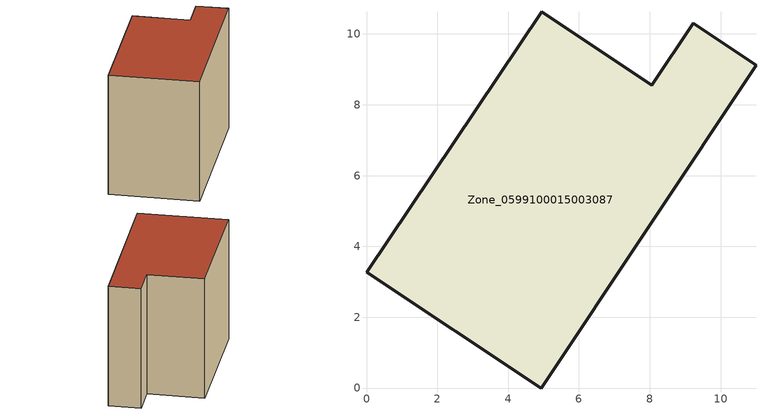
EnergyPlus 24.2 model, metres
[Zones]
Zone_0599100015003087
 floor ground (C_G): 4.93,0 0,3.27 4.94,10.62 8.06,8.55 9.23,10.3 11,9.12 z0.82
 wall outside (C_F): 0,3.27 4.93,0 11,9.12 9.23,10.3 8.06,8.55 4.94,10.62 0,3.27 z0.82:9.23
 roof outside (C_R): 4.94,10.62 0,3.27 4.93,0 11,9.12 9.23,10.3 8.06,8.55 z9.23
[BUILDING]
Pand.0599100015003087: North Axis=0; Terrain=City; Loads Convergence Tolerance Value=0.04; Temperature Convergence Tolerance Value=0.4; Solar Distribution=FullExterior; Maximum Number of Warmup Days=25; Minimum Number of Warmup Days=1
[Site:Location]
Rotterdam.The.Hague.AP_ZH_NLD Design_Conditions: Latitude=51.96; Longitude=4.45; Time Zone=1; Elevation=-4.5
[SITE:GROUNDTEMPERATURE:BUILDINGSURFACE]
18, 18, 18, 18, 18, 18, 18, 18, 18, 18, 18, 18
[MATERIAL] Thermal Absorptance=0.9; Solar Absorptance=0.7; Visible Absorptance=0.7
Name | Roughness | Thickness | Conductivity | Density | Specific Heat
G.TI.1965-1974 | MediumSmooth | 0.15 | 0.882353 | 540 | 1210
F.TI.1965-1974 | Rough | 0.3 | 0.697674 | 1920 | 840
R.TI.1965-1974 | MediumRough | 0.2 | 0.232558 | 1500 | 1000
[CONSTRUCTION]
C_G: G.TI.1965-1974
C_F: F.TI.1965-1974
C_R: R.TI.1965-1974
[ZONE]
Zone_0599100015003087: Type=1; Multiplier=1; Ceiling Height=Autocalculate; Volume=Autocalculate; Floor Area=autocalculate; Part of Total Floor Area=Yes
[ZONEINFILTRATION:DESIGNFLOWRATE]
Infil_Zone_0599100015003087: Zone or ZoneList or Space or SpaceList=Zone_0599100015003087; Schedule=AlwaysOn; Design Flow Rate Calculation Method=Flow/Area; Flow Rate per Floor Area=0.003; Constant Term Coefficient=1; Temperature Term Coefficient=0; Velocity Term Coefficient=0; Velocity Squared Term Coefficient=0
[HVACTEMPLATE:ZONE:IDEALLOADSAIRSYSTEM]
Zone_0599100015003087: Maximum Heating Supply Air Temperature=50; Minimum Cooling Supply Air Temperature=13; Maximum Heating Supply Air Humidity Ratio=0.0156; Minimum Cooling Supply Air Humidity Ratio=0.0077; Heating Limit=NoLimit; Cooling Limit=NoLimit; Dehumidification Control Type=ConstantSensibleHeatRatio; Cooling Sensible Heat Ratio=0.7; Dehumidification Setpoint=60; Humidification Control Type=None; Humidification Setpoint=30; Outdoor Air Method=None; Outdoor Air Flow Rate per Person=0.00944; Outdoor Air Flow Rate per Zone Floor Area=0; Outdoor Air Flow Rate per Zone=0; Demand Controlled Ventilation Type=None; Outdoor Air Economizer Type=NoEconomizer; Heat Recovery Type=None; Sensible Heat Recovery Effectiveness=0.7; Latent Heat Recovery Effectiveness=0.65
[ZONECONTROL:THERMOSTAT]
ThermostatControl_Zone_0599100015003087: Zone or ZoneList=Zone_0599100015003087; Control Type Schedule=DualSetpointControlType; Control 1=Thermostat_Zone_0599100015003087; Temperature Difference Between Cutout And Setpoint=0
[THERMOSTATSETPOINT:DUALSETPOINT]
Thermostat_Zone_0599100015003087: Heating Setpoint Temperature Schedule=HeatingSetpoint_Zone_0599100015003087; Cooling Setpoint Temperature Schedule=CoolingSetpoint_Zone_0599100015003087
[SCHEDULE:COMPACT]
HeatingSetpoint_Zone_0599100015003087: Through: 12/31, For: AllDays, Until: 24:00, 21
CoolingSetpoint_Zone_0599100015003087: Through: 12/31, For: AllDays, Until: 24:00, 24
DualSetpointControlType: Through: 12/31, For: AllDays, Until: 24:00, 4
AlwaysOn: Through: 12/31, For: AllDays, Until: 24:00, 1
